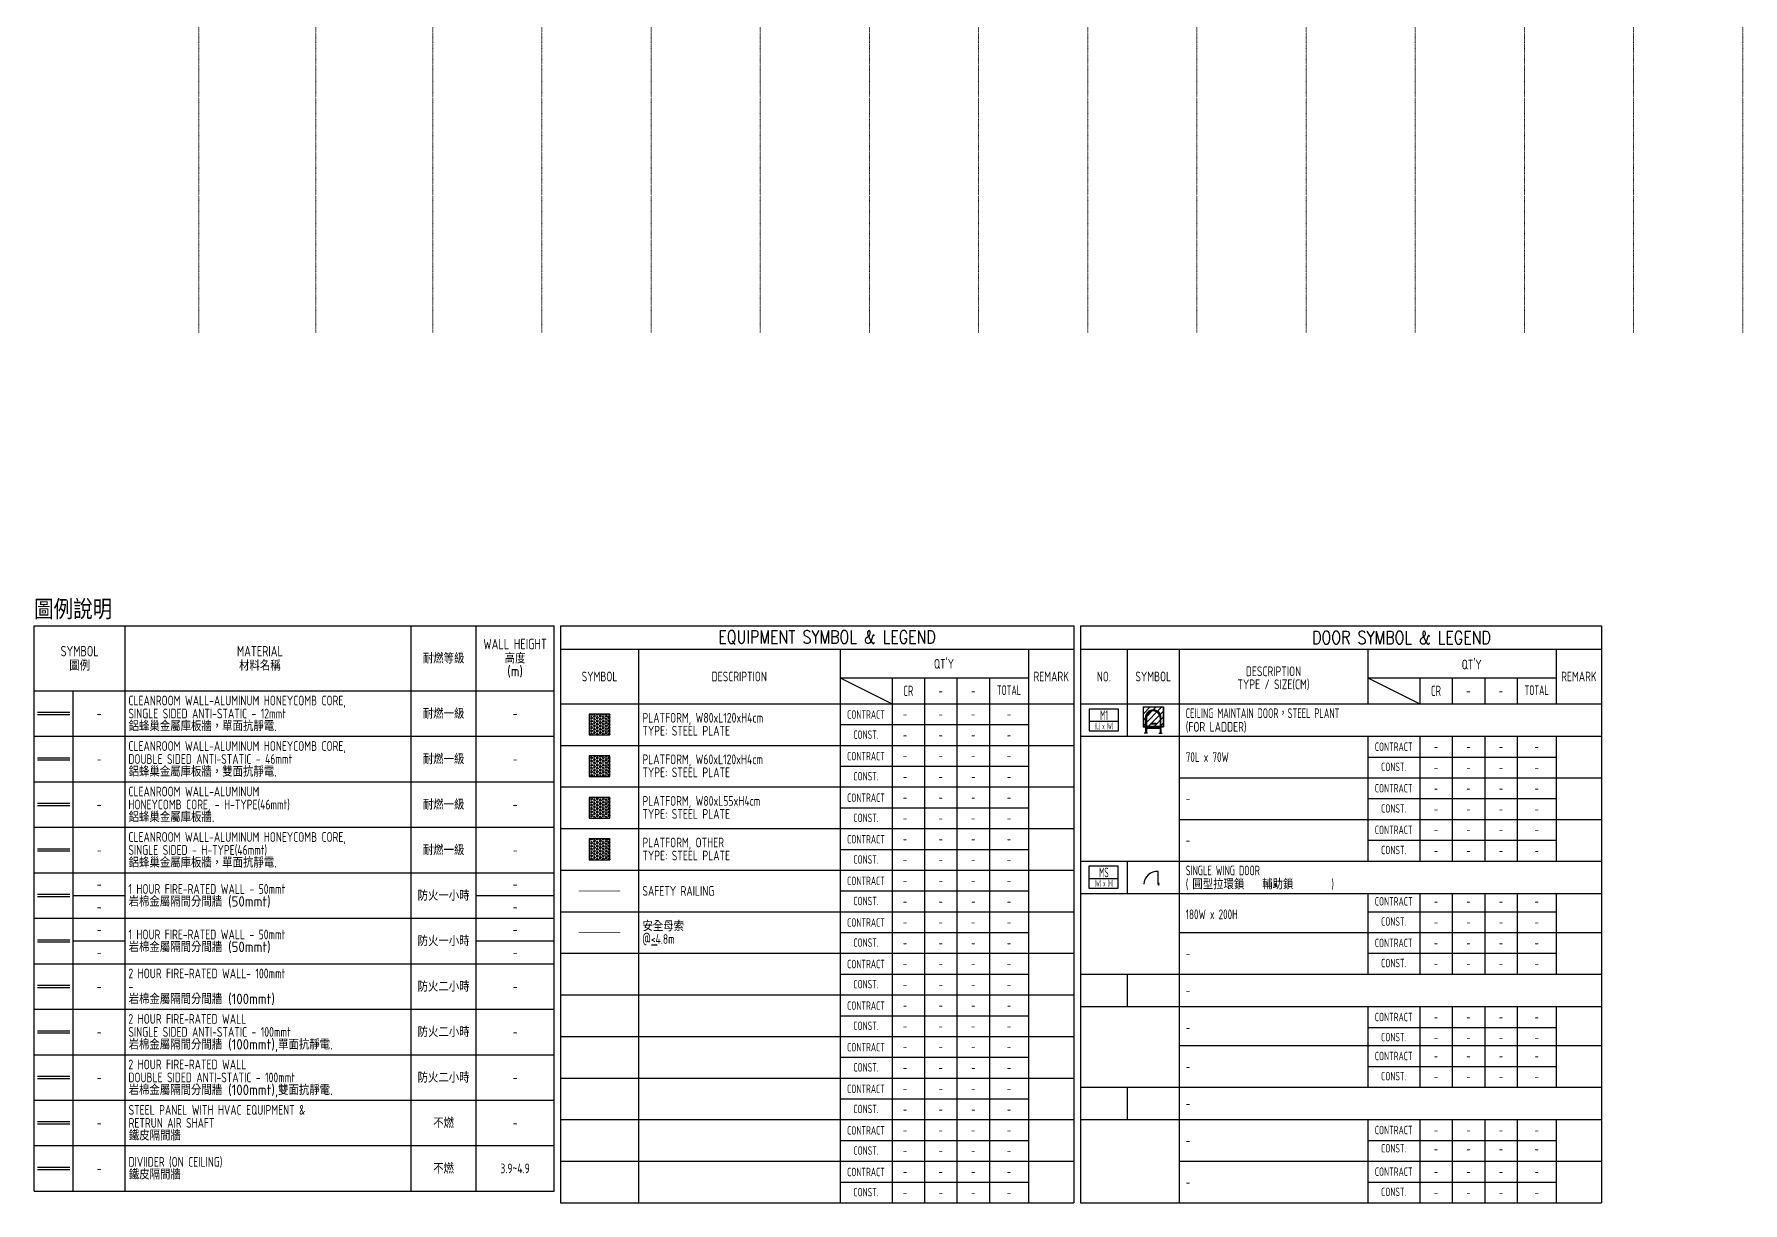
# Model space of a CAD drawing. Extents: x -32000 to 290600, y -95957 to 131250.
# Drawn here: x -12661 to 118800, y -95957 to -6032 of the extents above; entities that cross this region are included whole.
import ezdxf
from ezdxf.enums import TextEntityAlignment as Align

# ---------------------------------------------------------------- set-up
doc = ezdxf.new("R2010")
doc.units = 0
doc.header["$LTSCALE"] = 5
doc.linetypes.add('H12PL3$0$JJP_三點線', pattern=[0.9, 0.3, -0.15, 0, -0.15, 0, -0.15, 0, -0.15])
for name, color, linetype in [('A FAB_Handrail', 30, 'BATTING2'), ('A-CAT-80x120_FAB A', 213, 'Continuous'), ('A-CAT-80x55_FAB A', 133, 'Continuous'), ('A-CAT-Other_FAB A', 165, 'Continuous'), ('A-CAT-W60xL120', 150, 'Continuous'), ('a-DIVIDER-D1', 90, 'Continuous'), ('A-DOOR', 160, 'Continuous'), ('A-hurdle', 10, 'FENCELINE1'), ('A-W-2F', 244, 'Continuous'), ('A-W-D-2F', 30, 'Continuous'), ('a-w-d-P2', 140, 'Continuous'), ('A-W-DCC-D2', 200, 'Continuous'), ('A-W-P3', 24, 'Continuous'), ('A-W-R1', 190, 'Continuous'), ('A-W-S-2F', 184, 'Continuous'), ('a-W-s-P1', 106, 'Continuous'), ('a-W-s-P4', 154, 'Continuous'), ('A-W-Ss1', 191, 'Continuous'), ('DOOR-TXT_B', 3, 'Continuous'), ('H12PL3$0$S-GRID', 252, 'Continuous'), ('Lad-Door', 160, 'Continuous'), ('NOTEFORM', 5, 'Continuous'), ('NOTEFORM-1', 2, 'Continuous'), ('NOTETEXT', 4, 'Continuous'), ('NOTETEXT-Const.', 4, 'Continuous'), ('NOTETEXT-RFP', 1, 'Continuous')]:
    doc.layers.add(name, color=color, linetype=linetype)
doc.styles.add('AA-TXT', font='isocp.shx', dxfattribs={"width": 0.8, "bigfont": 'chineset.shx'})
doc.styles.add('ROMAND', font='romand.shx', dxfattribs={"height": 5, "bigfont": 'chineset.shx'})
doc.linetypes.add('BATTING2', pattern='A,5e-05,-0.05,[134,ltypeshp.shx,S=0.05,R=0,X=-0.05,Y=0],-0.1,[134,ltypeshp.shx,S=0.05,R=180,X=0.05,Y=0],-0.05', length=0.20005)
doc.linetypes.add('FENCELINE1', pattern='A,0.25,-0.1,[133,ltypeshp.shx,S=0.1,R=0,X=-0.1,Y=0],-0.1,1', length=1.45)

# ---------------------------------------------------------------- blocks, each defined once
blk = doc.blocks.new('DOOR-MARK')
for p, q in [((2.95, 2.5), (-3.05, 2.5)), ((-3.05, 2.5), (-3.05, 0)), ((-3.05, 0), (-3.05, -2)), ((2.95, 0), (2.95, 2.5)), ((2.95, -2), (2.95, 0)), ((-3.05, -2), (2.95, -2))]:
    blk.add_line(p, q)
at = {"color": 2}
blk.add_line((-3.05, 0), (2.95, 0), dxfattribs=at)
at = {"style": 'AA-TXT', "width": 0.5}
blk.add_attdef('NO.', text='', height=2, dxfattribs=at).set_placement((0, 1.25), align=Align.MIDDLE)
at = {"color": 1, "style": 'AA-TXT', "width": 0.45}
blk.add_attdef('120+180x300', text='', height=1.25, dxfattribs=at).set_placement((0, -1), align=Align.MIDDLE)
blk = doc.blocks.new('LAD-1')
at = {"layer": 'Lad-Door'}
h = blk.add_hatch(dxfattribs=at)
h.set_pattern_fill('ANSI31', color=256, scale=5, angle=90, style=0)
h.set_pattern_definition([(135, (-12160, -3829.884), (-11.22532, -11.22532), [])])
h.paths.add_polyline_path([(-101.3, -37.9), (-101.3, 38.5), (-25.8, 38.5), (-25.8, -37.9)])
at = {"color": 0}
for p, q in [((-86.2, 1.7), (-90, 1.7)), ((-79.5, 17.4), (-82.2, 20.1)), ((-77.4, 19.5), (-80.1, 22.2)), ((-16.8, 29.8), (-60.2, 29.8)), ((-60.2, 26), (-16.8, 26)), ((-56.1, 26), (-56.1, 29.8)), ((-53.1, 26), (-53.1, 29.8)), ((-41.8, 26), (-41.8, 29.8)), ((-41.8, 26), (-41.8, 29.8)), ((-38.8, 26), (-38.8, 29.8)), ((-24.8, 26), (-24.8, 29.8)), ((-24.8, 29.8), (-16.8, 26)), ((-16.8, 29.8), (-24.8, 26)), ((-20.5, 26), (-20.5, -26)), ((-18, 26), (-18, -26)), ((-16.8, 26), (-16.8, 29.8)), ((-16.8, 29.3), (-0.6, 29.3)), ((-16.8, 26.3), (-0.6, 26.3)), ((-0.6, 34.5), (0, 34.5)), ((-0.6, 21.5), (-0.6, 34.5)), ((-0.6, 25.5), (-0.6, 30.5)), ((-0.6, 21.5), (0, 21.5)), ((0, 21.5), (0, 34.5)), ((-86.2, -1.3), (-90, -1.3)), ((-79.8, -17.1), (-82.5, -19.8)), ((-77.7, -19.3), (-80.4, -22)), ((-60.2, -26), (-16.8, -26)), ((-20.5, -29.8), (-60.2, -29.8)), ((-58.2, -29.8), (-16.8, -29.8)), ((-56.1, -26), (-56.1, -29.8)), ((-53.1, -26), (-53.1, -29.8)), ((-41.8, -26), (-41.8, -29.8)), ((-41.8, -26), (-41.8, -29.8)), ((-38.8, -26), (-38.8, -29.8)), ((-24.8, -29.8), (-24.8, -26)), ((-24.8, -26), (-16.8, -29.8)), ((-16.8, -26), (-24.8, -29.8)), ((-16.8, -29.8), (-16.8, -26)), ((-16.8, -26.3), (-0.6, -26.3)), ((-16.8, -29.3), (-0.6, -29.3)), ((-0.6, -21.5), (0, -21.5)), ((-0.6, -21.5), (-0.6, -34.5)), ((-0.6, -25.5), (-0.6, -30.5)), ((-0.6, -34.5), (0, -34.5)), ((0, -21.5), (0, -34.5))]:
    blk.add_line(p, q, dxfattribs=at)
for radius in [29.8, 26]:
    blk.add_arc((-60.2, 0), radius, 90, 270, dxfattribs=at)
at = {"layer": 'Lad-Door'}
for p, q in [((-101.8, -38.4), (-101.8, 39)), ((-101.8, 39), (-25.3, 39)), ((-101.8, 19.8), (-101.8, 29.8)), ((-101.8, 29.8), (-101, 29.8)), ((-101.8, 24.8), (-101, 24.8)), ((-101.8, 19.8), (-101, 19.8)), ((-101, 19.8), (-101, 29.8)), ((-38.4, -9.7), (-38.4, 10.3)), ((-38.4, 10.3), (-36.4, 10.3)), ((-38.4, 0.3), (-36.4, 0.3)), ((-36.4, -9.7), (-36.4, 10.3)), ((-25.3, -38.4), (-25.3, 39)), ((-101.8, -33.2), (-101.8, -23.2)), ((-101.8, -23.2), (-101, -23.2)), ((-101.8, -28.2), (-101, -28.2)), ((-101.8, -33.2), (-101, -33.2)), ((-101.8, -38.4), (-25.3, -38.4)), ((-101, -33.2), (-101, -23.2)), ((-38.4, -9.7), (-36.4, -9.7))]:
    blk.add_line(p, q, dxfattribs=at)
blk.add_lwpolyline([(-101.3, -37.9), (-101.3, 38.5), (-25.8, 38.5), (-25.8, -37.9)], close=True, dxfattribs=at)
blk = doc.blocks.new('*U10')
h = blk.add_hatch()
h.set_pattern_fill('HEX', color=256, scale=30, angle=270, style=0)
h.set_pattern_definition([(270, (-190, -377.499), (6.49519, -1e-15), [3.75, -7.5]), (30, (-190, -377.499), (-3.247595, 5.625), [3.75, -7.5]), (330, (-190, -381.249), (3.247595, 5.625), [3.75, -7.5])])
h.paths.add_polyline_path([(0, 80), (0, 0), (80, 0), (80, 75), (80, 75), (80, 80)])
blk.add_lwpolyline([(0, 80), (0, 0), (80, 0), (80, 75), (80, 75), (80, 80), (0, 80)])
blk = doc.blocks.new('H12PL3')
at = {"layer": 'H12PL3$0$S-GRID', "linetype": 'H12PL3$0$JJP_三點線', "lineweight": 0}
for p, q in [((0, 128250), (0, -28000)), ((9000, 128250), (9000, -28000)), ((18000, 128250), (18000, -28000)), ((26400, 128250), (26400, -28000)), ((34800, 128250), (34800, -28000)), ((43200, 128250), (43200, -28000)), ((51600, 128250), (51600, -28000)), ((60000, 128250), (60000, -28000)), ((68400, 128250), (68400, -28000)), ((76800, 128250), (76800, -28000)), ((85200, 128250), (85200, -28000)), ((93600, 128250), (93600, -28000)), ((102000, 128250), (102000, -28000)), ((110400, 128250), (110400, -28000)), ((118800, 128250), (118800, -28000)), ((0, -28000), (0, -29000)), ((9000, -28000), (9000, -29000)), ((18000, -28000), (18000, -29000)), ((26400, -28000), (26400, -29000)), ((34800, -28000), (34800, -29000)), ((43200, -28000), (43200, -29000)), ((51600, -28000), (51600, -29000)), ((60000, -28000), (60000, -29000)), ((68400, -28000), (68400, -29000)), ((76800, -28000), (76800, -29000)), ((85200, -28000), (85200, -29000)), ((93600, -28000), (93600, -29000)), ((102000, -28000), (102000, -29000)), ((110400, -28000), (110400, -29000)), ((118800, -28000), (118800, -29000))]:
    blk.add_line(p, q, dxfattribs=at)

msp = doc.modelspace()

# ---------------------------------------------------------------- linework, layer by layer
at = {"layer": 'A FAB_Handrail', "ltscale": 0.5, "const_width": 50}
msp.add_lwpolyline([(29239, -75157), (32439, -75157)], dxfattribs=at)
at = {"layer": 'a-DIVIDER-D1', "ltscale": 0.2}
for p, q in [((-12411, -93211), (-9911, -93211)), ((-12411, -93380), (-9911, -93380))]:
    msp.add_line(p, q, dxfattribs=at)
at = {"layer": 'A-DOOR'}
msp.add_lwpolyline([(73826, -70451), (73782, -70451), (73782, -71436), (73826, -71436)], close=True, dxfattribs=at)
msp.add_lwpolyline([(73883, -71414), (73883, -71397), (73848, -71397), (73848, -71414), (73826, -71414), (73826, -71458), (73848, -71458), (73848, -71476), (73883, -71476), (73883, -71458)], dxfattribs=at)
msp.add_arc((73742, -71482), 1034, 85.37113, 177.4803, dxfattribs=at)
at = {"layer": 'A-hurdle', "ltscale": 0.5, "const_width": 50}
msp.add_lwpolyline([(29239, -71957), (32439, -71957)], dxfattribs=at)
at = {"layer": 'A-W-2F', "ltscale": 0.2}
for p, q in [((-12411, -79211), (-9911, -79211)), ((-12411, -79380), (-9911, -79380))]:
    msp.add_line(p, q, dxfattribs=at)
at = {"layer": 'A-W-D-2F', "ltscale": 0.2}
for p, q in [((-12411, -86211), (-9911, -86211)), ((-12411, -86380), (-9911, -86380))]:
    msp.add_line(p, q, dxfattribs=at)
at = {"layer": 'a-w-d-P2'}
for p, q in [((-12411, -61711), (-9911, -61711)), ((-12411, -61880), (-9911, -61880))]:
    msp.add_line(p, q, dxfattribs=at)
at = {"layer": 'A-W-DCC-D2', "ltscale": 0.2}
for p, q in [((-12411, -89711), (-9911, -89711)), ((-12411, -89880), (-9911, -89880))]:
    msp.add_line(p, q, dxfattribs=at)
at = {"layer": 'A-W-P3'}
for p, q in [((-12411, -65211), (-9911, -65211)), ((-12411, -65380), (-9911, -65380))]:
    msp.add_line(p, q, dxfattribs=at)
at = {"layer": 'A-W-R1', "ltscale": 0.2}
for p, q in [((-12411, -72211), (-9911, -72211)), ((-12411, -72380), (-9911, -72380))]:
    msp.add_line(p, q, dxfattribs=at)
at = {"layer": 'A-W-S-2F', "ltscale": 0.2}
for p, q in [((-12411, -82711), (-9911, -82711)), ((-12411, -82880), (-9911, -82880))]:
    msp.add_line(p, q, dxfattribs=at)
at = {"layer": 'a-W-s-P1'}
for p, q in [((-12411, -58211), (-9911, -58211)), ((-12411, -58380), (-9911, -58380))]:
    msp.add_line(p, q, dxfattribs=at)
at = {"layer": 'a-W-s-P4'}
for p, q in [((-12411, -68711), (-9911, -68711)), ((-12411, -68880), (-9911, -68880))]:
    msp.add_line(p, q, dxfattribs=at)
at = {"layer": 'A-W-Ss1', "ltscale": 0.2}
for p, q in [((-12411, -75711), (-9911, -75711)), ((-12411, -75880), (-9911, -75880))]:
    msp.add_line(p, q, dxfattribs=at)
at = {"layer": 'NOTEFORM'}
for p, q in [((-12661, -95057), (-12661, -51557)), ((-12661, -51557), (27339, -51557)), ((-5661, -95057), (-5661, -51557)), ((16339, -95057), (16339, -51557)), ((21339, -95057), (21339, -51557)), ((27339, -95057), (27339, -51557)), ((27839, -51557), (27839, -95957)), ((27839, -51557), (67339, -51557)), ((67339, -51557), (67339, -95957)), ((67839, -51557), (67839, -95957)), ((67839, -51557), (107939, -51557)), ((107939, -51557), (107939, -95957)), ((27839, -53357), (67339, -53357)), ((33839, -53357), (33839, -95957)), ((49339, -53357), (49339, -95957)), ((63839, -53357), (63839, -95957)), ((67839, -53357), (107939, -53357)), ((71439, -53357), (71439, -60057)), ((75439, -53357), (75439, -95957)), ((89939, -53357), (89939, -57557)), ((104439, -53357), (104439, -57557)), ((49339, -55557), (63839, -55557)), ((53339, -55557), (53339, -95957)), ((55839, -55557), (55839, -95957)), ((58339, -55557), (58339, -95957)), ((60839, -55557), (60839, -95957)), ((89939, -55557), (104439, -55557)), ((93939, -55557), (93939, -57557)), ((96439, -55557), (96439, -57557)), ((98939, -55557), (98939, -57557)), ((101439, -55557), (101439, -57557)), ((-12661, -56557), (27339, -56557)), ((-9661, -95057), (-9661, -56557)), ((27839, -57557), (67339, -57557)), ((67839, -57557), (107939, -57557)), ((-12661, -60057), (27339, -60057)), ((67839, -60057), (107939, -60057)), ((89939, -60057), (89939, -69657)), ((93939, -60057), (93939, -69657)), ((96439, -60057), (96439, -69657)), ((98939, -60057), (98939, -69657)), ((101439, -60057), (101439, -69657)), ((104439, -60057), (104439, -69657)), ((-12661, -63557), (27339, -63557)), ((-12661, -67057), (27339, -67057)), ((67839, -69657), (107939, -69657)), ((71439, -69657), (71439, -72157)), ((-12661, -70557), (27339, -70557)), ((67839, -72157), (107939, -72157)), ((89939, -72157), (89939, -78357)), ((93939, -72157), (93939, -78357)), ((96439, -72157), (96439, -78357)), ((98939, -72157), (98939, -78357)), ((101439, -72157), (101439, -78357)), ((104439, -72157), (104439, -78357)), ((-12661, -74057), (27339, -74057)), ((-12661, -77557), (27339, -77557)), ((67839, -78357), (107939, -78357)), ((71439, -78357), (71439, -80857)), ((-12661, -81057), (27339, -81057)), ((67839, -80857), (107939, -80857)), ((89939, -80857), (89939, -87057)), ((93939, -80857), (93939, -87057)), ((96439, -80857), (96439, -87057)), ((98939, -80857), (98939, -87057)), ((101439, -80857), (101439, -87057)), ((104439, -80857), (104439, -87057)), ((-12661, -84557), (27339, -84557)), ((-12661, -88057), (27339, -88057)), ((67839, -87057), (107939, -87057)), ((71439, -87057), (71439, -89557)), ((67839, -89557), (107939, -89557)), ((89939, -89557), (89939, -95957)), ((93939, -89557), (93939, -95957)), ((96439, -89557), (96439, -95957)), ((98939, -89557), (98939, -95957)), ((101439, -89557), (101439, -95957)), ((104439, -89557), (104439, -95957)), ((-12661, -91557), (27339, -91557)), ((-12661, -95057), (27339, -95057)), ((27839, -95957), (67339, -95957)), ((67839, -95957), (107939, -95957))]:
    msp.add_line(p, q, dxfattribs=at)
at = {"layer": 'NOTEFORM-1'}
for p, q in [((49339, -55557), (53339, -57557)), ((89939, -55557), (93939, -57557)), ((49339, -59157), (63839, -59157)), ((89939, -61657), (104439, -61657)), ((49339, -62357), (63839, -62357)), ((49339, -65557), (63839, -65557)), ((89939, -64857), (104439, -64857)), ((89939, -68057), (104439, -68057)), ((49339, -68757), (63839, -68757)), ((49339, -71957), (63839, -71957)), ((-9661, -72307), (-5661, -72307)), ((21339, -72307), (27339, -72307)), ((89939, -73557), (104439, -73557)), ((-9661, -75807), (-5661, -75807)), ((21339, -75807), (27339, -75807)), ((49339, -75157), (63839, -75157)), ((89939, -76757), (104439, -76757)), ((49339, -78357), (63839, -78357)), ((49339, -81557), (63839, -81557)), ((89939, -82457), (104439, -82457)), ((49339, -84757), (63839, -84757)), ((89939, -85457), (104439, -85457)), ((49339, -87957), (63839, -87957)), ((49339, -91157), (63839, -91157)), ((89939, -91157), (104439, -91157)), ((49339, -94357), (63839, -94357)), ((89939, -94357), (104439, -94357))]:
    msp.add_line(p, q, dxfattribs=at)
at = {"layer": 'NOTEFORM-1', "color": 4}
for p, q in [((27839, -60757), (67339, -60757)), ((27839, -63957), (67339, -63957)), ((75439, -63257), (107939, -63257)), ((75439, -66457), (107939, -66457)), ((27839, -67157), (67339, -67157)), ((27839, -70357), (67339, -70357)), ((27839, -73557), (67339, -73557)), ((75439, -75157), (107939, -75157)), ((27839, -76757), (67339, -76757)), ((27839, -79957), (67339, -79957)), ((27839, -83157), (67339, -83157)), ((75439, -83857), (107939, -83857)), ((27839, -86357), (67339, -86357)), ((27839, -89557), (67339, -89557)), ((27839, -92757), (67339, -92757)), ((75439, -92757), (107939, -92757))]:
    msp.add_line(p, q, dxfattribs=at)
at = {"layer": 'NOTETEXT'}
msp.add_line((34824, -76109), (35284, -76109), dxfattribs=at)

# ---------------------------------------------------------------- block references
msp.add_blockref('H12PL3', (0, 0))
at = {"layer": 'A-CAT-80x120_FAB A', "xscale": 20, "yscale": 20, "zscale": 20, "rotation": 270}
msp.add_blockref('*U10', (30039, -58357), dxfattribs=at)
at = {"layer": 'A-CAT-80x55_FAB A', "xscale": 20, "yscale": 20, "zscale": 20, "rotation": 270}
msp.add_blockref('*U10', (30039, -64757), dxfattribs=at)
at = {"layer": 'A-CAT-Other_FAB A', "xscale": 20, "yscale": 20, "zscale": 20, "rotation": 270}
msp.add_blockref('*U10', (30039, -67957), dxfattribs=at)
at = {"layer": 'A-CAT-W60xL120', "xscale": 20, "yscale": 20, "zscale": 20, "rotation": 270}
msp.add_blockref('*U10', (30039, -61557), dxfattribs=at)
at = {"layer": 'NOTETEXT', "color": 15, "xscale": 20, "yscale": 20, "zscale": 20, "rotation": 270}
msp.add_blockref('LAD-1', (73439, -59824), dxfattribs=at)
at = {"layer": 'NOTETEXT'}
ref = msp.add_blockref('DOOR-MARK', (69658, -58900), dxfattribs=dict(at, xscale=375, yscale=375, zscale=375))
ref.add_attrib('SIZE', '(L) x (W)', dxfattribs={"layer": 'DOOR-TXT_B', "color": 1, "height": 468.8, "style": 'AA-TXT', "width": 0.5}).set_placement((69658, -59275), align=Align.MIDDLE)
ref.add_attrib('NO.', 'M1', dxfattribs={"layer": 'DOOR-TXT_B', "height": 750, "style": 'AA-TXT', "width": 0.5}).set_placement((69658, -58432), align=Align.MIDDLE)
ref = msp.add_blockref('DOOR-MARK', (69639, -71000), dxfattribs=dict(at, xscale=375, yscale=375, zscale=375))
ref.add_attrib('SIZE', '(W) x (H)', dxfattribs={"layer": 'DOOR-TXT_B', "color": 1, "height": 468.8, "style": 'AA-TXT', "width": 0.5}).set_placement((69639, -71375), align=Align.MIDDLE)
ref.add_attrib('NO.', 'MS', dxfattribs={"layer": 'DOOR-TXT_B', "height": 750, "style": 'AA-TXT', "width": 0.5}).set_placement((69639, -70532), align=Align.MIDDLE)

# ---------------------------------------------------------------- texts
at = {"layer": 'NOTETEXT', "style": 'AA-TXT'}
for s, height, p in [('圖例說明', 1500, (-12661, -50307)), ('鋁蜂巢金屬庫板牆，單面抗靜電.', 800, (-5395, -59262)), ('鋁蜂巢金屬庫板牆，雙面抗靜電.', 800, (-5395, -62762)), ('鋁蜂巢金屬庫板牆.', 800, (-5395, -66262)), ('鋁蜂巢金屬庫板牆，單面抗靜電.', 800, (-5395, -69762)), ('圓型拉環鎖   輔助鎖', 800, (76444, -71432)), ('岩棉金屬隔間分間牆 (50mmt)', 800, (-5395, -72762)), ('安全母索', 800, (34139, -74657)), ('岩棉金屬隔間分間牆 (50mmt)', 800, (-5395, -76262)), ('岩棉金屬隔間分間牆 (100mmt)', 800, (-5395, -80262)), ('岩棉金屬隔間分間牆 (100mmt),單面抗靜電.', 800, (-5395, -83762)), ('岩棉金屬隔間分間牆 (100mmt),雙面抗靜電.', 800, (-5395, -87262)), ('鐵皮隔間牆', 800, (-5379, -90762)), ('鐵皮隔間牆', 800, (-5379, -93762))]:
    msp.add_text(s, height=height, dxfattribs=at).set_placement(p, align=Align.MIDDLE_LEFT)
at = {"layer": 'NOTETEXT', "style": 'AA-TXT', "width": 0.8}
for s, p in [('WALL HEIGHT', (24339, -52957)), ('SYMBOL', (-9161, -53507)), ('MATERIAL', (4705, -53507))]:
    msp.add_text(s, height=800, dxfattribs=at).set_placement(p, align=Align.MIDDLE_CENTER)
at = {"layer": 'NOTETEXT'}
for s, height, style, width, p in [('EQUIPMENT SYMBOL & LEGEND', 1000, 'ROMAND', 0.8, (48339, -52457)), ('DOOR SYMBOL & LEGEND', 1000, 'ROMAND', 0.8, (92539, -52457)), ('SYMBOL', 750, 'AA-TXT', 0.8, (30839, -55457)), ('DESCRIPTION', 750, 'AA-TXT', 0.8, (41589, -55457)), ("QT'Y", 750, 'AA-TXT', 0.8, (57339, -54407)), ('REMARK', 750, 'AA-TXT', 0.8, (65589, -55457)), ('NO.', 750, 'AA-TXT', 0.8, (69639, -55457)), ('SYMBOL', 750, 'AA-TXT', 0.8, (73439, -55457)), ('DESCRIPTION', 750, 'AA-TXT', 0.8, (82689, -55057)), ("QT'Y", 750, 'AA-TXT', 0.8, (97939, -54457)), ('REMARK', 750, 'AA-TXT', 0.8, (106189, -55457)), ('CR', 800, 'AA-TXT', 0.7, (54589, -56557)), ('TOTAL', 750, 'AA-TXT', 0.6, (62339, -56507)), ('TYPE / SIZE(CM)', 750, 'AA-TXT', 0.8, (82689, -56057)), ('CR', 800, 'AA-TXT', 0.7, (95189, -56557)), ('TOTAL', 750, 'AA-TXT', 0.6, (102939, -56507)), ('-', 800, 'AA-TXT', 0.7, (57089, -56557)), ('-', 750, 'AA-TXT', 0.6, (59589, -56557)), ('-', 800, 'AA-TXT', 0.7, (97689, -56557)), ('-', 750, 'AA-TXT', 0.6, (100189, -56557)), ('-', 750, 'AA-TXT', 0.8, (-7661, -58307)), ('-', 750, 'AA-TXT', 0.8, (24339, -58307)), ('CONTRACT', 650, 'AA-TXT', 0.65, (51339, -58382)), ('CONTRACT', 650, 'AA-TXT', 0.65, (51339, -58382)), ('CONST.', 650, 'AA-TXT', 0.65, (51339, -59932)), ('CONTRACT', 650, 'AA-TXT', 0.65, (51339, -61582)), ('CONTRACT', 650, 'AA-TXT', 0.65, (91939, -60857)), ('-', 750, 'AA-TXT', 0.8, (-7661, -61807)), ('-', 750, 'AA-TXT', 0.8, (24339, -61807)), ('CONST.', 650, 'AA-TXT', 0.65, (51339, -63132)), ('CONST.', 650, 'AA-TXT', 0.65, (91939, -62407)), ('CONTRACT', 650, 'AA-TXT', 0.65, (91939, -64057)), ('-', 750, 'AA-TXT', 0.8, (-7661, -65307)), ('-', 750, 'AA-TXT', 0.8, (24339, -65307)), ('CONTRACT', 650, 'AA-TXT', 0.65, (51339, -64782)), ('CONST.', 650, 'AA-TXT', 0.65, (91939, -65607)), ('CONST.', 650, 'AA-TXT', 0.65, (51339, -66332)), ('CONTRACT', 650, 'AA-TXT', 0.65, (91939, -67257)), ('CONTRACT', 650, 'AA-TXT', 0.65, (51339, -67982)), ('CONTRACT', 650, 'AA-TXT', 0.65, (51339, -67982)), ('-', 750, 'AA-TXT', 0.8, (-7661, -68807)), ('-', 750, 'AA-TXT', 0.8, (24339, -68807)), ('CONST.', 650, 'AA-TXT', 0.65, (51339, -69532)), ('CONST.', 650, 'AA-TXT', 0.65, (91939, -68807)), ('CONTRACT', 650, 'AA-TXT', 0.65, (51339, -71182)), ('-', 750, 'AA-TXT', 0.8, (-7661, -71432)), ('-', 750, 'AA-TXT', 0.8, (24339, -71432)), ('-', 750, 'AA-TXT', 0.8, (-7661, -73182)), ('-', 750, 'AA-TXT', 0.8, (24339, -73182)), ('CONST.', 650, 'AA-TXT', 0.65, (51339, -72732)), ('CONTRACT', 650, 'AA-TXT', 0.65, (91939, -72757)), ('CONTRACT', 650, 'AA-TXT', 0.65, (51339, -74382)), ('CONST.', 650, 'AA-TXT', 0.65, (91939, -74307)), ('-', 750, 'AA-TXT', 0.8, (-7661, -74932)), ('-', 750, 'AA-TXT', 0.8, (24339, -74932)), ('CONST.', 650, 'AA-TXT', 0.65, (51339, -75932)), ('CONTRACT', 650, 'AA-TXT', 0.65, (91939, -75957)), ('-', 750, 'AA-TXT', 0.8, (-7661, -76682)), ('-', 750, 'AA-TXT', 0.8, (24339, -76682)), ('CONTRACT', 650, 'AA-TXT', 0.65, (51339, -77582)), ('CONTRACT', 650, 'AA-TXT', 0.65, (51339, -77582)), ('CONST.', 650, 'AA-TXT', 0.65, (91939, -77507)), ('CONST.', 650, 'AA-TXT', 0.65, (51339, -79132)), ('-', 750, 'AA-TXT', 0.8, (-7661, -79307)), ('-', 750, 'AA-TXT', 0.8, (24339, -79307)), ('CONTRACT', 650, 'AA-TXT', 0.65, (51339, -80782)), ('CONTRACT', 650, 'AA-TXT', 0.65, (91939, -81657)), ('CONST.', 650, 'AA-TXT', 0.65, (51339, -82332)), ('-', 750, 'AA-TXT', 0.8, (-7661, -82807)), ('-', 750, 'AA-TXT', 0.8, (24339, -82807)), ('CONTRACT', 650, 'AA-TXT', 0.65, (51339, -83982)), ('CONST.', 650, 'AA-TXT', 0.65, (91939, -83207)), ('CONST.', 650, 'AA-TXT', 0.65, (51339, -85532)), ('CONTRACT', 650, 'AA-TXT', 0.65, (91939, -84657)), ('-', 750, 'AA-TXT', 0.8, (-7661, -86307)), ('-', 750, 'AA-TXT', 0.8, (24339, -86307)), ('CONST.', 650, 'AA-TXT', 0.65, (91939, -86207)), ('CONTRACT', 650, 'AA-TXT', 0.65, (51339, -87182)), ('CONTRACT', 650, 'AA-TXT', 0.65, (51339, -87182)), ('CONST.', 650, 'AA-TXT', 0.65, (51339, -88732)), ('-', 750, 'AA-TXT', 0.8, (-7661, -89807)), ('-', 750, 'AA-TXT', 0.8, (24339, -89807)), ('CONTRACT', 650, 'AA-TXT', 0.65, (51339, -90382)), ('CONTRACT', 650, 'AA-TXT', 0.65, (91939, -90357)), ('CONST.', 650, 'AA-TXT', 0.65, (51339, -91932)), ('CONST.', 650, 'AA-TXT', 0.65, (91939, -91757)), ('3.9~4.9', 750, 'AA-TXT', 0.8, (24339, -93307)), ('CONTRACT', 650, 'AA-TXT', 0.65, (51339, -93582)), ('CONTRACT', 650, 'AA-TXT', 0.65, (91939, -93557)), ('-', 750, 'AA-TXT', 0.8, (-7661, -93307)), ('CONST.', 650, 'AA-TXT', 0.65, (51339, -95132)), ('CONST.', 650, 'AA-TXT', 0.65, (91939, -95107))]:
    msp.add_text(s, height=height, dxfattribs=dict(at, style=style, width=width)).set_placement(p, align=Align.MIDDLE)
at = {"layer": 'NOTETEXT', "style": 'AA-TXT'}
for s, p in [('耐燃等級', (18839, -54057)), ('高度', (24339, -54057)), ('圖例', (-9161, -54607)), ('材料名稱', (4705, -54607)), ('(m)', (24339, -55057)), ('耐燃一級', (18839, -58307)), ('耐燃一級', (18839, -61807)), ('耐燃一級', (18839, -65307)), ('耐燃一級', (18839, -68807)), ('防火一小時', (18839, -72307)), ('防火一小時', (18839, -75807)), ('防火二小時', (18839, -79307)), ('防火二小時', (18839, -82807)), ('防火二小時', (18839, -86307)), ('不燃', (18839, -89807)), ('不燃', (18839, -93307))]:
    msp.add_text(s, height=800, dxfattribs=at).set_placement(p, align=Align.MIDDLE_CENTER)
for s, width, p in [('CLEANROOM WALL-ALUMINUM HONEYCOMB CORE,', 0.8, (-5411, -57307)), ('SINGLE SIDED ANTI-STATIC - 12mmt', 0.8, (-5411, -58307)), ('PLATFORM, W80xL120xH4cm', 0.8, (34139, -58632)), ('(FOR LADDER)', 0.8, (75939, -59332)), ('CEILING MAINTAIN DOOR，STEEL PLANT', 0.7, (75939, -58282)), ('CLEANROOM WALL-ALUMINUM HONEYCOMB CORE,', 0.8, (-5411, -60807)), ('TYPE: STEEL PLATE', 0.8, (34139, -59632)), ('DOUBLE SIDED ANTI-STATIC - 46mmt', 0.8, (-5411, -61807)), ('PLATFORM, W60xL120xH4cm', 0.8, (34139, -61832)), ('70L x 70W', 0.75, (75939, -61657)), ('TYPE: STEEL PLATE', 0.8, (34139, -62832)), ('CLEANROOM WALL-ALUMINUM ', 0.8, (-5411, -64307)), ('HONEYCOMB CORE, - H-TYPE(46mmt)', 0.8, (-5411, -65307)), ('TYPE: STEEL PLATE', 0.8, (34139, -66032)), ('PLATFORM, W80xL55xH4cm', 0.8, (34139, -65032)), ('-', 0.75, (75939, -64857)), ('SINGLE SIDED - H-TYPE(46mmt)', 0.8, (-5411, -68807)), ('CLEANROOM WALL-ALUMINUM HONEYCOMB CORE,', 0.8, (-5411, -67807)), ('PLATFORM, OTHER', 0.8, (34139, -68232)), ('-', 0.75, (75939, -68057)), ('TYPE: STEEL PLATE', 0.8, (34139, -69232)), ('SINGLE WING DOOR', 0.7, (75939, -70382)), ('(                   +            )', 0.8, (75939, -71432)), ('1 HOUR FIRE-RATED WALL - 50mmt', 0.8, (-5411, -71807)), ('SAFETY RAILING', 0.8, (34139, -71957)), ('180W x 200H', 0.75, (75939, -73757)), ('1 HOUR FIRE-RATED WALL - 50mmt', 0.8, (-5411, -75307)), ('@<4.8m', 0.8, (34139, -75657)), ('-', 0.75, (75939, -76757)), ('2 HOUR FIRE-RATED WALL- 100mmt', 0.8, (-5411, -78307)), ('-', 0.8, (-5411, -79307)), ('-', 0.75, (75939, -79607)), ('2 HOUR FIRE-RATED WALL', 0.8, (-5411, -81807)), ('SINGLE SIDED ANTI-STATIC - 100mmt', 0.8, (-5411, -82807)), ('-', 0.75, (75939, -82457)), ('2 HOUR FIRE-RATED WALL', 0.8, (-5411, -85307)), ('DOUBLE SIDED ANTI-STATIC - 100mmt', 0.8, (-5411, -86307)), ('-', 0.75, (75939, -85457)), ('STEEL PANEL WITH HVAC EQUIPMENT &', 0.8, (-5395, -88807)), ('-', 0.75, (75939, -88307)), ('RETRUN AIR SHAFT', 0.8, (-5395, -89807)), ('-', 0.75, (75939, -91157)), ('DIVIIDER (ON CEILING)', 0.8, (-5395, -92807)), ('-', 0.75, (75939, -94357))]:
    msp.add_text(s, height=750, dxfattribs=dict(at, width=width)).set_placement(p, align=Align.MIDDLE_LEFT)
at = {"layer": 'NOTETEXT-Const.', "style": 'AA-TXT', "width": 0.7}
for p in [(54339, -59957), (57089, -59957), (59589, -59957), (62339, -59957), (95189, -62457), (97689, -62457), (100189, -62457), (102939, -62457), (54339, -63157), (57089, -63157), (59589, -63157), (62339, -63157), (95189, -65657), (97689, -65657), (100189, -65657), (102939, -65657), (54339, -66357), (57089, -66357), (59589, -66357), (62339, -66357), (54339, -69557), (57089, -69557), (59589, -69557), (62339, -69557), (95189, -68857), (97689, -68857), (100189, -68857), (102939, -68857), (54339, -72757), (57089, -72757), (59589, -72757), (62339, -72757), (95189, -74357), (97689, -74357), (100189, -74357), (102939, -74357), (54339, -75957), (57089, -75957), (59589, -75957), (62339, -75957), (95189, -77557), (97689, -77557), (100189, -77557), (102939, -77557), (54339, -79157), (57089, -79157), (59589, -79157), (62339, -79157), (54339, -82357), (57089, -82357), (59589, -82357), (62339, -82357), (95189, -83257), (97689, -83257), (100189, -83257), (102939, -83257), (54339, -85557), (57089, -85557), (59589, -85557), (62339, -85557), (95189, -86257), (97689, -86257), (100189, -86257), (102939, -86257), (54339, -88757), (57089, -88757), (59589, -88757), (62339, -88757), (54339, -91957), (57089, -91957), (59589, -91957), (62339, -91957), (95189, -91807), (97689, -91807), (100189, -91807), (102939, -91807), (54339, -95157), (57089, -95157), (59589, -95157), (62339, -95157), (95189, -95157), (97689, -95157), (100189, -95157), (102939, -95157)]:
    msp.add_text('-', height=650, dxfattribs=at).set_placement(p, align=Align.MIDDLE)
at = {"layer": 'NOTETEXT-RFP', "style": 'AA-TXT', "width": 0.7}
for p in [(54339, -58357), (57089, -58357), (59589, -58357), (62339, -58357), (54339, -61557), (57089, -61557), (59589, -61557), (62339, -61557), (95189, -60857), (97689, -60857), (100189, -60857), (102939, -60857), (95189, -64057), (97689, -64057), (100189, -64057), (102939, -64057), (54339, -64757), (57089, -64757), (59589, -64757), (62339, -64757), (54339, -67957), (57089, -67957), (59589, -67957), (62339, -67957), (95189, -67257), (97689, -67257), (100189, -67257), (102939, -67257), (54339, -71157), (57089, -71157), (59589, -71157), (62339, -71157), (95189, -72757), (97689, -72757), (100189, -72757), (102939, -72757), (54339, -74357), (57089, -74357), (59589, -74357), (62339, -74357), (95189, -75957), (97689, -75957), (100189, -75957), (102939, -75957), (54339, -77557), (57089, -77557), (59589, -77557), (62339, -77557), (54339, -80757), (57089, -80757), (59589, -80757), (62339, -80757), (95189, -81657), (97689, -81657), (100189, -81657), (102939, -81657), (54339, -83957), (57089, -83957), (59589, -83957), (62339, -83957), (95189, -84657), (97689, -84657), (100189, -84657), (102939, -84657), (54339, -87157), (57089, -87157), (59589, -87157), (62339, -87157), (54339, -90357), (57089, -90357), (59589, -90357), (62339, -90357), (95189, -90357), (97689, -90357), (100189, -90357), (102939, -90357), (54339, -93557), (57089, -93557), (59589, -93557), (62339, -93557), (95189, -93557), (97689, -93557), (100189, -93557), (102939, -93557)]:
    msp.add_text('-', height=650, dxfattribs=at).set_placement(p, align=Align.MIDDLE)

doc.saveas('drawing.dxf')
